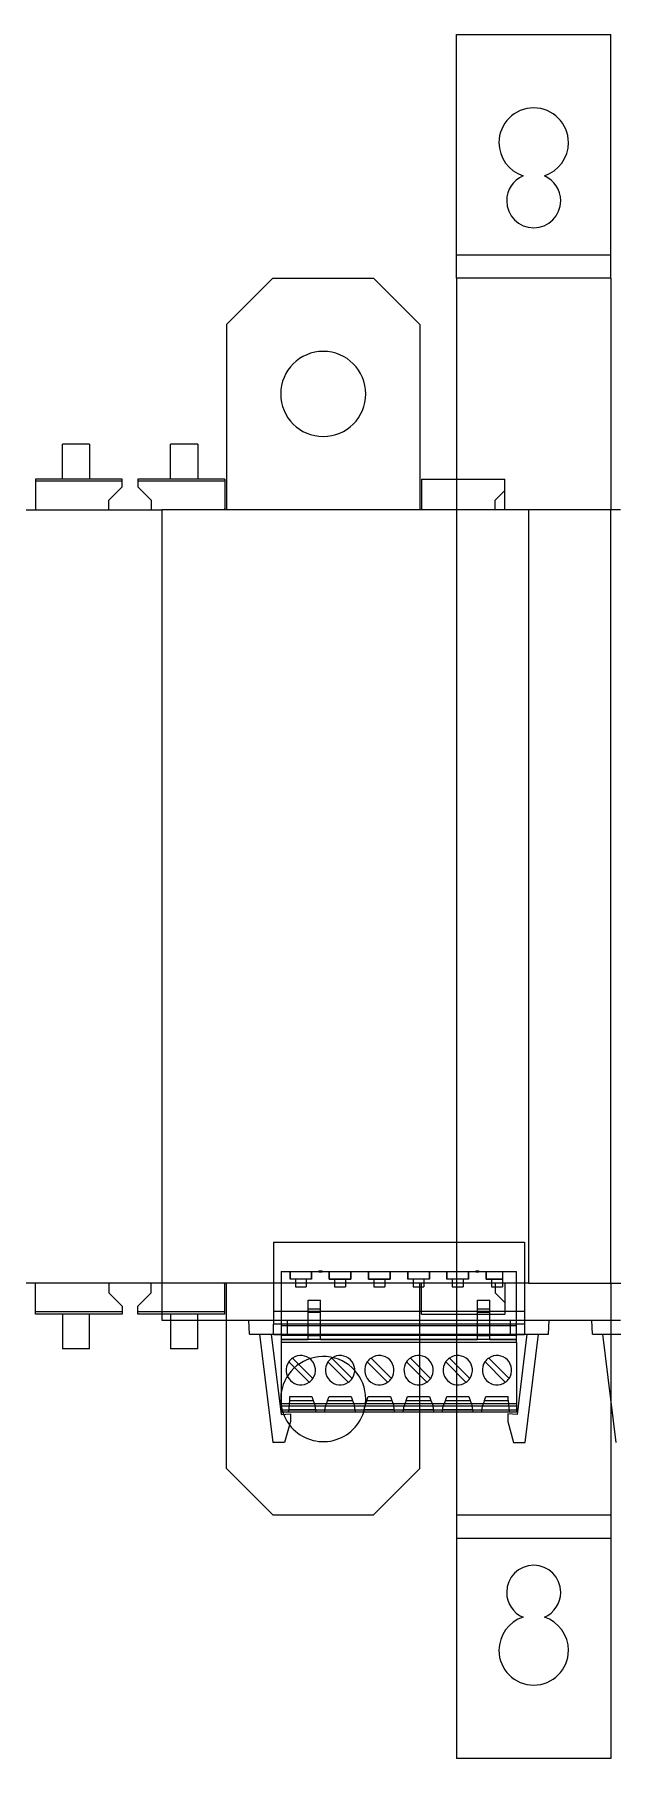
# Model space of a CAD drawing. Header units: millimetres. Extents: x 0 to 4227, y 0 to 2989.
# Drawn here: x 3334.4 to 3382.1, y 1534.5 to 1676.6 of the extents above; entities that cross this region are included whole.
import ezdxf

# ---------------------------------------------------------------- set-up
doc = ezdxf.new("R2010")
doc.units = ezdxf.units.MM
doc.layers.add('MAIN-1', color=7, linetype='Continuous')
doc.layers.add('MAIN-2', color=7, linetype='Continuous')

msp = doc.modelspace()

# ---------------------------------------------------------------- linework, layer by layer
at = {"layer": 'MAIN-1'}
for p, q in [((3369.21, 1676.64), (3381.96, 1676.64)), ((3369.21, 1656.56), (3369.21, 1676.64)), ((3381.96, 1656.56), (3381.96, 1676.64)), ((3354.07, 1656.56), (3350.25, 1652.73)), ((3354.07, 1656.56), (3362.36, 1656.56)), ((3366.18, 1652.73), (3362.36, 1656.56)), ((3369.21, 1656.56), (3369.21, 1639.98)), ((3381.96, 1656.56), (3369.21, 1656.56)), ((3381.96, 1656.56), (3381.96, 1637.43)), ((3350.25, 1652.73), (3350.25, 1637.43)), ((3366.18, 1652.73), (3366.18, 1637.43)), ((3338.93, 1642.85), (3336.7, 1642.85)), ((3336.7, 1639.98), (3336.7, 1642.85)), ((3338.93, 1642.85), (3338.93, 1639.98)), ((3347.86, 1642.85), (3345.62, 1642.85)), ((3345.62, 1639.98), (3345.62, 1642.85)), ((3347.86, 1642.85), (3347.86, 1639.98)), ((3336.7, 1639.98), (3334.47, 1639.98)), ((3334.47, 1639.98), (3334.47, 1637.43)), ((3338.93, 1639.98), (3336.7, 1639.98)), ((3341.64, 1639.98), (3338.93, 1639.98)), ((3341.64, 1639.35), (3340.52, 1638.23)), ((3341.64, 1639.35), (3341.64, 1639.98)), ((3342.92, 1639.98), (3342.92, 1639.35)), ((3345.62, 1639.98), (3342.92, 1639.98)), ((3344.03, 1638.23), (3342.92, 1639.35)), ((3347.86, 1639.98), (3345.62, 1639.98)), ((3350.09, 1639.98), (3347.86, 1639.98)), ((3350.09, 1639.98), (3350.09, 1637.55)), ((3366.34, 1639.98), (3373.2, 1639.98)), ((3366.34, 1639.98), (3366.34, 1637.43)), ((3373.2, 1639.03), (3373.2, 1639.98)), ((3340.52, 1637.43), (3340.52, 1638.23)), ((3344.03, 1638.23), (3344.03, 1637.43)), ((3373.2, 1639.03), (3372.4, 1638.23)), ((3372.4, 1637.43), (3372.4, 1638.23)), ((3373.2, 1637.43), (3373.2, 1639.03)), ((3235.34, 1637.43), (3344.89, 1637.43)), ((3344.89, 1637.43), (3344.89, 1570.62)), ((3382.74, 1637.43), (3344.89, 1637.43)), ((3350.09, 1637.55), (3350.09, 1637.43)), ((3344.89, 1573.68), (3235.34, 1573.68)), ((3334.47, 1571.13), (3334.47, 1573.68)), ((3340.52, 1573.68), (3340.52, 1572.89)), ((3341.64, 1571.77), (3340.52, 1572.89)), ((3344.03, 1572.89), (3342.92, 1571.77)), ((3344.03, 1572.89), (3344.03, 1573.68)), ((3336.7, 1571.13), (3334.47, 1571.13)), ((3336.7, 1571.13), (3336.7, 1568.27)), ((3338.93, 1571.13), (3336.7, 1571.13)), ((3338.93, 1568.27), (3338.93, 1571.13)), ((3341.64, 1571.13), (3338.93, 1571.13)), ((3341.64, 1571.77), (3341.64, 1571.13)), ((3342.92, 1571.13), (3342.92, 1571.77)), ((3344.89, 1571.13), (3342.92, 1571.13)), ((3344.89, 1570.62), (3382.74, 1570.62)), ((3345.62, 1570.62), (3345.62, 1568.27)), ((3347.86, 1568.27), (3347.86, 1570.62)), ((3350.25, 1558.38), (3350.25, 1570.62)), ((3352.13, 1569.48), (3352.07, 1570.62)), ((3352.13, 1569.48), (3355.26, 1569.48)), ((3352.96, 1569.48), (3354.05, 1560.55)), ((3353.92, 1569.48), (3354.74, 1562.85)), ((3354.11, 1569.48), (3354.11, 1569.41)), ((3355.26, 1569.48), (3355.26, 1570.62)), ((3355.26, 1569.48), (3373.68, 1569.48)), ((3373.68, 1569.48), (3373.68, 1570.62)), ((3373.68, 1569.48), (3376.81, 1569.48)), ((3375.02, 1569.48), (3374.21, 1562.85)), ((3374.82, 1569.48), (3374.82, 1569.41)), ((3374.89, 1560.55), (3375.99, 1569.48)), ((3376.81, 1569.48), (3376.87, 1570.62)), ((3380.44, 1569.48), (3380.38, 1570.62)), ((3380.44, 1569.48), (3383.57, 1569.48)), ((3381.26, 1569.48), (3382.36, 1560.55)), ((3338.93, 1568.27), (3336.7, 1568.27)), ((3347.86, 1568.27), (3345.62, 1568.27)), ((3374.82, 1569.41), (3354.11, 1569.41)), ((3354.75, 1569.41), (3354.75, 1568.79)), ((3374.18, 1568.79), (3354.75, 1568.79)), ((3354.75, 1568.79), (3354.75, 1563.04)), ((3374.18, 1568.79), (3374.18, 1569.41)), ((3374.18, 1568.79), (3374.18, 1563.04)), ((3381.96, 1563.79), (3381.96, 1554.56)), ((3354.74, 1562.85), (3355.51, 1562.91)), ((3374.18, 1563.04), (3354.75, 1563.04)), ((3355.51, 1562.91), (3355.51, 1562.28)), ((3366.18, 1558.38), (3366.18, 1563.04)), ((3369.21, 1563.04), (3369.21, 1554.56)), ((3373.44, 1562.91), (3373.44, 1562.28)), ((3374.21, 1562.85), (3373.44, 1562.91)), ((3355.51, 1562.28), (3355.01, 1560.55)), ((3373.44, 1562.28), (3373.93, 1560.55)), ((3355.01, 1560.55), (3354.05, 1560.55)), ((3373.93, 1560.55), (3374.89, 1560.55)), ((3350.25, 1558.38), (3354.07, 1554.56)), ((3362.36, 1554.56), (3366.18, 1558.38)), ((3354.07, 1554.56), (3362.36, 1554.56)), ((3369.21, 1554.56), (3369.21, 1534.48)), ((3369.21, 1554.56), (3381.96, 1554.56)), ((3381.96, 1554.56), (3381.96, 1534.48)), ((3381.96, 1534.48), (3369.21, 1534.48))]:
    msp.add_line(p, q, dxfattribs=at)
for centre, radius, start, end in [((3375.59, 1667.72), 2.87, 0, 180), ((3375.59, 1667.72), 2.87, 180, 252.148), ((3375.59, 1667.72), 2.87, 287.852, 0), ((3375.59, 1662.93), 2.23, 113.2127, 180), ((3375.59, 1662.93), 2.23, 0, 66.7872), ((3375.59, 1662.93), 2.23, 180, 0), ((3358.22, 1647), 3.51, 0, 180), ((3358.22, 1647), 3.51, 180, 0), ((3349.77, 1637.55), 0.319, 338.5119, 0), ((3358.22, 1564.12), 3.51, 171.113, 180), ((3358.22, 1564.12), 3.51, 180, 188.887), ((3358.22, 1564.12), 3.51, 198.0043, 201.0083), ((3358.22, 1564.12), 3.51, 217.3395, 341.9957), ((3375.59, 1548.18), 2.23, 0, 180), ((3375.59, 1548.18), 2.23, 180, 246.7873), ((3375.59, 1548.18), 2.23, 293.2128, 0), ((3375.59, 1543.4), 2.87, 107.852, 180), ((3375.59, 1543.4), 2.87, 0, 72.148), ((3375.59, 1543.4), 2.87, 180, 0)]:
    msp.add_arc(centre, radius, start, end, dxfattribs=at)
at = {"layer": 'MAIN-2'}
for p, q in [((3369.21, 1676.64), (3369.21, 1676.64)), ((3381.96, 1676.64), (3381.96, 1676.64)), ((3374.71, 1664.98), (3374.71, 1664.98)), ((3376.47, 1664.98), (3376.47, 1664.98)), ((3369.21, 1658.47), (3381.96, 1658.47)), ((3369.21, 1658.47), (3369.21, 1658.47)), ((3381.96, 1658.47), (3381.96, 1658.47)), ((3354.07, 1656.56), (3354.07, 1656.56)), ((3354.07, 1656.56), (3354.07, 1656.56)), ((3362.36, 1656.56), (3362.36, 1656.56)), ((3362.36, 1656.56), (3362.36, 1656.56)), ((3369.21, 1656.56), (3369.21, 1656.56)), ((3381.96, 1656.56), (3381.96, 1656.56)), ((3350.25, 1652.73), (3350.25, 1652.73)), ((3350.25, 1652.73), (3350.25, 1652.73)), ((3366.18, 1652.73), (3366.18, 1652.73)), ((3366.18, 1652.73), (3366.18, 1652.73)), ((3336.7, 1642.85), (3336.7, 1642.85)), ((3336.7, 1642.85), (3336.7, 1642.85)), ((3338.93, 1642.85), (3338.93, 1642.85)), ((3338.93, 1642.85), (3338.93, 1642.85)), ((3345.62, 1642.85), (3345.62, 1642.85)), ((3345.62, 1642.85), (3345.62, 1642.85)), ((3347.86, 1642.85), (3347.86, 1642.85)), ((3347.86, 1642.85), (3347.86, 1642.85)), ((3334.47, 1639.98), (3334.47, 1639.98)), ((3334.47, 1639.98), (3334.47, 1639.98)), ((3341.64, 1639.8), (3334.47, 1639.8)), ((3341.64, 1639.8), (3334.47, 1639.8)), ((3336.7, 1639.98), (3336.7, 1639.98)), ((3336.7, 1639.98), (3336.7, 1639.98)), ((3338.93, 1639.98), (3336.7, 1639.98)), ((3338.93, 1639.98), (3338.93, 1639.98)), ((3338.93, 1639.98), (3338.93, 1639.98)), ((3341.64, 1639.98), (3341.64, 1639.98)), ((3341.64, 1639.98), (3341.64, 1639.98)), ((3341.64, 1639.35), (3341.64, 1639.35)), ((3341.64, 1639.35), (3341.64, 1639.35)), ((3342.92, 1639.98), (3342.92, 1639.98)), ((3342.92, 1639.98), (3342.92, 1639.98)), ((3350.09, 1639.8), (3342.92, 1639.8)), ((3350.09, 1639.8), (3342.92, 1639.8)), ((3342.92, 1639.35), (3342.92, 1639.35)), ((3342.92, 1639.35), (3342.92, 1639.35)), ((3345.62, 1639.98), (3345.62, 1639.98)), ((3345.62, 1639.98), (3345.62, 1639.98)), ((3347.86, 1639.98), (3345.62, 1639.98)), ((3347.86, 1639.98), (3347.86, 1639.98)), ((3347.86, 1639.98), (3347.86, 1639.98)), ((3350.09, 1639.98), (3350.09, 1639.98)), ((3350.09, 1639.98), (3350.09, 1639.98)), ((3366.34, 1639.98), (3366.34, 1639.98)), ((3366.34, 1639.98), (3366.34, 1639.98)), ((3369.21, 1639.98), (3369.21, 1637.43)), ((3373.2, 1639.98), (3373.2, 1639.98)), ((3373.2, 1639.98), (3373.2, 1639.98)), ((3340.52, 1638.23), (3340.52, 1638.23)), ((3340.52, 1638.23), (3340.52, 1638.23)), ((3344.03, 1638.23), (3344.03, 1638.23)), ((3344.03, 1638.23), (3344.03, 1638.23)), ((3372.4, 1638.23), (3372.4, 1638.23)), ((3372.4, 1638.23), (3372.4, 1638.23)), ((3372.4, 1638.23), (3372.4, 1638.23)), ((3372.4, 1638.23), (3372.4, 1638.23)), ((3373.2, 1639.03), (3373.2, 1639.03)), ((3373.2, 1639.03), (3373.2, 1639.03)), ((3373.2, 1639.03), (3373.2, 1639.03)), ((3373.2, 1639.03), (3373.2, 1639.03)), ((3334.47, 1637.43), (3334.47, 1637.43)), ((3334.47, 1637.43), (3334.47, 1637.43)), ((3340.52, 1637.43), (3340.52, 1637.43)), ((3340.52, 1637.43), (3340.52, 1637.43)), ((3344.03, 1637.43), (3344.03, 1637.43)), ((3344.03, 1637.43), (3344.03, 1637.43)), ((3344.89, 1637.43), (3344.89, 1637.43)), ((3350.06, 1637.43), (3350.06, 1637.43)), ((3350.06, 1637.43), (3350.06, 1637.43)), ((3350.09, 1637.55), (3350.09, 1637.55)), ((3350.09, 1637.55), (3350.09, 1637.55)), ((3350.09, 1637.43), (3350.09, 1637.43)), ((3350.09, 1637.43), (3350.09, 1637.43)), ((3350.25, 1637.43), (3350.25, 1637.43)), ((3350.25, 1637.43), (3350.25, 1637.43)), ((3366.18, 1637.43), (3366.18, 1637.43)), ((3366.18, 1637.43), (3366.18, 1637.43)), ((3366.34, 1637.43), (3366.34, 1637.43)), ((3366.34, 1637.43), (3366.34, 1637.43)), ((3369.21, 1637.43), (3369.21, 1573.68)), ((3372.4, 1637.43), (3372.4, 1637.43)), ((3372.4, 1637.43), (3372.4, 1637.43)), ((3372.4, 1637.43), (3372.4, 1637.43)), ((3372.4, 1637.43), (3372.4, 1637.43)), ((3373.2, 1637.43), (3373.2, 1637.43)), ((3373.2, 1637.43), (3373.2, 1637.43)), ((3375.17, 1637.43), (3375.17, 1637.43)), ((3375.17, 1637.43), (3375.17, 1573.68)), ((3381.96, 1637.43), (3381.96, 1637.43)), ((3381.96, 1573.68), (3381.96, 1637.43)), ((3354.11, 1577.06), (3374.82, 1577.06)), ((3354.11, 1577.06), (3354.11, 1577.06)), ((3354.11, 1577.06), (3354.11, 1571.33)), ((3374.82, 1577.06), (3374.82, 1577.06)), ((3374.82, 1577.06), (3374.82, 1571.33)), ((3354.75, 1574.64), (3374.18, 1574.64)), ((3354.75, 1574.64), (3354.75, 1569.41)), ((3354.75, 1574.64), (3354.75, 1574.64)), ((3354.75, 1574.64), (3374.18, 1574.64)), ((3354.75, 1574.64), (3354.75, 1574.64)), ((3354.75, 1574.64), (3354.75, 1569.41)), ((3355.48, 1574.64), (3355.48, 1574)), ((3355.48, 1574), (3355.48, 1574.64)), ((3356.37, 1574), (3355.48, 1574)), ((3356.37, 1574), (3355.48, 1574)), ((3355.92, 1574), (3355.92, 1573.37)), ((3357.26, 1574), (3356.37, 1574)), ((3357.26, 1574), (3356.37, 1574)), ((3356.82, 1574), (3356.82, 1573.37)), ((3357.26, 1574.64), (3357.26, 1574)), ((3357.26, 1574), (3357.26, 1574.64)), ((3357.86, 1574.7), (3358.12, 1574.7)), ((3357.86, 1574.7), (3357.86, 1574.64)), ((3357.86, 1574.64), (3357.86, 1574.58)), ((3357.99, 1574.58), (3357.86, 1574.58)), ((3357.99, 1574.64), (3357.99, 1574.7)), ((3357.99, 1574.64), (3357.99, 1574.58)), ((3358.12, 1574.58), (3357.99, 1574.58)), ((3358.12, 1574.64), (3358.12, 1574.7)), ((3358.12, 1574.64), (3358.12, 1574.58)), ((3358.72, 1574.64), (3358.72, 1574)), ((3358.72, 1574), (3358.72, 1574.64)), ((3358.72, 1574), (3359.61, 1574)), ((3359.61, 1574), (3358.72, 1574)), ((3359.16, 1574), (3359.16, 1573.37)), ((3359.61, 1574), (3360.5, 1574)), ((3360.5, 1574), (3359.61, 1574)), ((3360.05, 1574), (3360.05, 1573.37)), ((3360.5, 1574.64), (3360.5, 1574)), ((3360.5, 1574), (3360.5, 1574.64)), ((3361.95, 1574.64), (3361.95, 1574)), ((3361.95, 1574), (3361.95, 1574.64)), ((3361.95, 1574), (3362.85, 1574)), ((3362.85, 1574), (3361.95, 1574)), ((3362.39, 1574), (3362.39, 1573.37)), ((3362.85, 1574), (3363.74, 1574)), ((3363.74, 1574), (3362.85, 1574)), ((3363.29, 1574), (3363.29, 1573.37)), ((3363.74, 1574.64), (3363.74, 1574)), ((3363.74, 1574), (3363.74, 1574.64)), ((3365.19, 1574.64), (3365.19, 1574)), ((3365.19, 1574), (3365.19, 1574.64)), ((3366.09, 1574), (3365.19, 1574)), ((3366.09, 1574), (3365.19, 1574)), ((3365.63, 1574), (3365.63, 1573.37)), ((3366.98, 1574), (3366.09, 1574)), ((3366.98, 1574), (3366.09, 1574)), ((3366.53, 1574), (3366.53, 1573.37)), ((3366.98, 1574.64), (3366.98, 1574)), ((3366.98, 1574), (3366.98, 1574.64)), ((3368.43, 1574.64), (3368.43, 1574)), ((3368.43, 1574), (3368.43, 1574.64)), ((3369.32, 1574), (3368.43, 1574)), ((3369.32, 1574), (3368.43, 1574)), ((3368.87, 1574), (3368.87, 1573.37)), ((3370.22, 1574), (3369.32, 1574)), ((3370.22, 1574), (3369.32, 1574)), ((3369.76, 1574), (3369.76, 1573.37)), ((3370.22, 1574.64), (3370.22, 1574)), ((3370.22, 1574), (3370.22, 1574.64)), ((3370.82, 1574.7), (3371.07, 1574.7)), ((3370.82, 1574.7), (3370.82, 1574.64)), ((3370.82, 1574.64), (3370.82, 1574.58)), ((3370.94, 1574.58), (3370.82, 1574.58)), ((3370.94, 1574.64), (3370.94, 1574.7)), ((3370.94, 1574.64), (3370.94, 1574.58)), ((3371.07, 1574.58), (3370.94, 1574.58)), ((3371.07, 1574.64), (3371.07, 1574.7)), ((3371.07, 1574.64), (3371.07, 1574.58)), ((3371.67, 1574.64), (3371.67, 1574)), ((3371.67, 1574), (3371.67, 1574.64)), ((3371.67, 1574), (3372.56, 1574)), ((3372.56, 1574), (3371.67, 1574)), ((3372.11, 1574), (3372.11, 1573.37)), ((3372.56, 1574), (3373.01, 1574)), ((3373.01, 1574), (3372.56, 1574)), ((3373, 1574), (3373, 1573.37)), ((3373.01, 1574.64), (3373.01, 1574)), ((3373.01, 1574.64), (3373.01, 1574.64)), ((3373.01, 1574.64), (3373.01, 1574)), ((3373.01, 1574.64), (3373.01, 1574.64)), ((3373.01, 1574), (3373.01, 1574)), ((3373.01, 1574), (3373.01, 1574)), ((3374.18, 1569.41), (3374.18, 1574.64)), ((3374.18, 1574.64), (3374.18, 1574.64)), ((3374.18, 1574.64), (3374.18, 1574.64)), ((3374.18, 1569.41), (3374.18, 1574.64)), ((3334.47, 1573.68), (3334.47, 1573.68)), ((3334.47, 1573.68), (3334.47, 1573.68)), ((3340.52, 1573.68), (3340.52, 1573.68)), ((3340.52, 1573.68), (3340.52, 1573.68)), ((3340.52, 1572.89), (3340.52, 1572.89)), ((3340.52, 1572.89), (3340.52, 1572.89)), ((3344.03, 1573.68), (3344.03, 1573.68)), ((3344.03, 1573.68), (3344.03, 1573.68)), ((3344.03, 1572.89), (3344.03, 1572.89)), ((3344.03, 1572.89), (3344.03, 1572.89)), ((3375.17, 1573.68), (3344.89, 1573.68)), ((3350.06, 1573.68), (3350.06, 1573.68)), ((3350.06, 1573.68), (3350.06, 1573.68)), ((3350.09, 1573.68), (3350.09, 1573.68)), ((3350.09, 1573.68), (3350.09, 1573.68)), ((3350.09, 1573.57), (3350.09, 1573.68)), ((3350.09, 1573.57), (3350.09, 1573.57)), ((3350.09, 1573.57), (3350.09, 1573.57)), ((3350.09, 1571.13), (3350.09, 1573.57)), ((3350.25, 1573.68), (3350.25, 1573.68)), ((3350.25, 1573.68), (3350.25, 1573.68)), ((3350.25, 1570.62), (3350.25, 1573.68)), ((3355.92, 1573.37), (3356.37, 1573.37)), ((3356.37, 1573.37), (3356.82, 1573.37)), ((3359.16, 1573.37), (3359.6, 1573.37)), ((3359.6, 1573.37), (3360.05, 1573.37)), ((3362.39, 1573.37), (3362.84, 1573.37)), ((3362.84, 1573.37), (3363.29, 1573.37)), ((3365.63, 1573.37), (3366.08, 1573.37)), ((3366.08, 1573.37), (3366.53, 1573.37)), ((3366.18, 1573.68), (3366.18, 1573.68)), ((3366.18, 1573.68), (3366.18, 1573.68)), ((3366.18, 1563.04), (3366.18, 1573.68)), ((3366.34, 1573.68), (3366.34, 1573.68)), ((3366.34, 1573.68), (3366.34, 1573.68)), ((3366.34, 1571.13), (3366.34, 1573.68)), ((3368.87, 1573.37), (3369.32, 1573.37)), ((3369.21, 1573.68), (3369.21, 1563.04)), ((3369.32, 1573.37), (3369.76, 1573.37)), ((3372.11, 1573.37), (3372.56, 1573.37)), ((3372.4, 1573.68), (3372.4, 1573.68)), ((3372.4, 1573.68), (3372.4, 1573.68)), ((3372.4, 1573.68), (3372.4, 1573.68)), ((3372.4, 1573.68), (3372.4, 1573.68)), ((3372.4, 1573.68), (3372.4, 1572.89)), ((3372.4, 1572.89), (3372.4, 1572.89)), ((3372.4, 1572.89), (3372.4, 1572.89)), ((3372.4, 1572.89), (3372.4, 1572.89)), ((3373.2, 1572.09), (3372.4, 1572.89)), ((3372.4, 1572.89), (3372.4, 1572.89)), ((3372.56, 1573.37), (3373, 1573.37)), ((3373.2, 1573.68), (3373.2, 1573.68)), ((3373.2, 1573.68), (3373.2, 1573.68)), ((3373.2, 1573.68), (3373.2, 1572.09)), ((3375.17, 1573.68), (3475.58, 1573.68)), ((3375.17, 1573.68), (3375.17, 1573.68)), ((3381.96, 1573.68), (3381.96, 1573.68)), ((3381.96, 1573.68), (3381.96, 1563.79)), ((3341.64, 1571.32), (3334.47, 1571.32)), ((3341.64, 1571.32), (3334.47, 1571.32)), ((3334.47, 1571.13), (3334.47, 1571.13)), ((3334.47, 1571.13), (3334.47, 1571.13)), ((3336.7, 1571.13), (3336.7, 1571.13)), ((3338.93, 1571.13), (3336.7, 1571.13)), ((3336.7, 1571.13), (3336.7, 1571.13)), ((3338.93, 1571.13), (3338.93, 1571.13)), ((3338.93, 1571.13), (3338.93, 1571.13)), ((3341.64, 1571.77), (3341.64, 1571.77)), ((3341.64, 1571.77), (3341.64, 1571.77)), ((3341.64, 1571.13), (3341.64, 1571.13)), ((3341.64, 1571.13), (3341.64, 1571.13)), ((3342.92, 1571.77), (3342.92, 1571.77)), ((3342.92, 1571.77), (3342.92, 1571.77)), ((3350.09, 1571.32), (3342.92, 1571.32)), ((3350.09, 1571.32), (3342.92, 1571.32)), ((3342.92, 1571.13), (3342.92, 1571.13)), ((3342.92, 1571.13), (3342.92, 1571.13)), ((3345.62, 1571.13), (3344.89, 1571.13)), ((3345.62, 1571.13), (3345.62, 1571.13)), ((3347.86, 1571.13), (3345.62, 1571.13)), ((3345.62, 1571.13), (3345.62, 1571.13)), ((3345.62, 1571.13), (3345.62, 1570.62)), ((3347.86, 1571.13), (3345.62, 1571.13)), ((3347.86, 1571.13), (3347.86, 1571.13)), ((3347.86, 1570.62), (3347.86, 1571.13)), ((3347.86, 1571.13), (3347.86, 1571.13)), ((3350.09, 1571.13), (3347.86, 1571.13)), ((3350.09, 1571.13), (3350.09, 1571.13)), ((3350.09, 1571.13), (3350.09, 1571.13)), ((3374.82, 1571.33), (3354.11, 1571.33)), ((3354.11, 1571.33), (3354.11, 1571.33)), ((3354.11, 1571.33), (3354.11, 1570.29)), ((3356.97, 1571.56), (3356.97, 1572.26)), ((3356.97, 1572.26), (3357.99, 1572.26)), ((3356.97, 1571.28), (3356.97, 1571.56)), ((3356.97, 1571.56), (3357.99, 1571.56)), ((3357.99, 1571.52), (3356.97, 1571.52)), ((3356.97, 1569.35), (3356.97, 1571.28)), ((3356.97, 1571.28), (3357.99, 1571.28)), ((3357.99, 1571.56), (3357.99, 1572.26)), ((3357.99, 1571.28), (3357.99, 1571.56)), ((3357.99, 1569.35), (3357.99, 1571.28)), ((3366.34, 1571.13), (3366.34, 1571.13)), ((3366.34, 1571.13), (3373.2, 1571.13)), ((3366.34, 1571.13), (3366.34, 1571.13)), ((3370.94, 1571.56), (3370.94, 1572.26)), ((3370.94, 1572.26), (3371.96, 1572.26)), ((3370.94, 1571.28), (3370.94, 1571.56)), ((3370.94, 1571.56), (3371.96, 1571.56)), ((3371.96, 1571.52), (3370.94, 1571.52)), ((3370.94, 1569.35), (3370.94, 1571.28)), ((3370.94, 1571.28), (3371.96, 1571.28)), ((3371.96, 1571.56), (3371.96, 1572.26)), ((3371.96, 1571.28), (3371.96, 1571.56)), ((3371.96, 1569.35), (3371.96, 1571.28)), ((3373.2, 1572.09), (3373.2, 1572.09)), ((3373.2, 1572.09), (3373.2, 1572.09)), ((3373.2, 1572.09), (3373.2, 1572.09)), ((3373.2, 1572.09), (3373.2, 1572.09)), ((3373.2, 1572.09), (3373.2, 1571.13)), ((3373.2, 1571.13), (3373.2, 1571.13)), ((3373.2, 1571.13), (3373.2, 1571.13)), ((3374.82, 1571.33), (3374.82, 1571.33)), ((3374.82, 1571.33), (3374.82, 1570.29)), ((3344.89, 1570.62), (3344.89, 1570.62)), ((3352.07, 1570.62), (3352.07, 1570.62)), ((3352.13, 1569.48), (3352.13, 1569.48)), ((3352.96, 1569.48), (3352.96, 1569.48)), ((3353.92, 1569.48), (3353.92, 1569.48)), ((3374.82, 1570.29), (3354.11, 1570.29)), ((3354.11, 1569.48), (3354.11, 1570.29)), ((3354.11, 1569.48), (3354.11, 1569.48)), ((3354.11, 1569.48), (3354.11, 1569.48)), ((3374.18, 1570.15), (3354.75, 1570.15)), ((3374.82, 1570.29), (3374.82, 1569.48)), ((3374.82, 1569.48), (3374.82, 1569.48)), ((3374.82, 1569.48), (3374.82, 1569.48)), ((3375.02, 1569.48), (3375.02, 1569.48)), ((3375.99, 1569.48), (3375.99, 1569.48)), ((3376.81, 1569.48), (3376.81, 1569.48)), ((3376.87, 1570.62), (3376.87, 1570.62)), ((3380.38, 1570.62), (3380.38, 1570.62)), ((3380.44, 1569.48), (3380.44, 1569.48)), ((3381.26, 1569.48), (3381.26, 1569.48)), ((3336.7, 1568.27), (3336.7, 1568.27)), ((3336.7, 1568.27), (3336.7, 1568.27)), ((3338.93, 1568.27), (3338.93, 1568.27)), ((3338.93, 1568.27), (3338.93, 1568.27)), ((3345.62, 1568.27), (3345.62, 1568.27)), ((3345.62, 1568.27), (3345.62, 1568.27)), ((3347.86, 1568.27), (3347.86, 1568.27)), ((3347.86, 1568.27), (3347.86, 1568.27)), ((3354.11, 1569.41), (3354.11, 1569.41)), ((3354.75, 1569.41), (3354.75, 1569.41)), ((3356.97, 1569.35), (3354.75, 1569.35)), ((3354.75, 1569.03), (3354.75, 1569.03)), ((3354.75, 1569.03), (3356.97, 1569.03)), ((3374.18, 1569.03), (3354.75, 1569.03)), ((3354.75, 1568.79), (3354.75, 1568.79)), ((3354.75, 1568.79), (3354.75, 1568.79)), ((3356.97, 1569.35), (3356.97, 1569.35)), ((3356.97, 1569.35), (3357.99, 1569.35)), ((3356.97, 1569.03), (3356.97, 1569.35)), ((3356.97, 1569.35), (3356.97, 1569.35)), ((3356.97, 1569.03), (3356.97, 1569.03)), ((3357.99, 1569.03), (3356.97, 1569.03)), ((3357.99, 1569.35), (3357.99, 1569.35)), ((3370.94, 1569.35), (3357.99, 1569.35)), ((3357.99, 1569.03), (3357.99, 1569.35)), ((3357.99, 1569.35), (3357.99, 1569.35)), ((3357.99, 1569.03), (3357.99, 1569.03)), ((3357.99, 1569.03), (3370.94, 1569.03)), ((3370.94, 1569.35), (3370.94, 1569.35)), ((3370.94, 1569.35), (3371.96, 1569.35)), ((3370.94, 1569.03), (3370.94, 1569.35)), ((3370.94, 1569.03), (3370.94, 1569.03)), ((3371.96, 1569.03), (3370.94, 1569.03)), ((3371.96, 1569.35), (3371.96, 1569.35)), ((3374.18, 1569.35), (3371.96, 1569.35)), ((3371.96, 1569.03), (3371.96, 1569.35)), ((3371.96, 1569.03), (3371.96, 1569.03)), ((3371.96, 1569.03), (3374.18, 1569.03)), ((3374.18, 1569.41), (3374.18, 1569.41)), ((3374.18, 1569.03), (3374.18, 1569.03)), ((3374.18, 1568.79), (3374.18, 1568.79)), ((3374.18, 1568.79), (3374.18, 1568.79)), ((3374.82, 1569.41), (3374.82, 1569.41)), ((3355.37, 1567.18), (3355.37, 1567.18)), ((3357.05, 1565.5), (3355.37, 1567.18)), ((3355.69, 1567.5), (3355.69, 1567.5)), ((3357.37, 1565.82), (3355.69, 1567.5)), ((3358.61, 1567.18), (3358.61, 1567.18)), ((3360.29, 1565.5), (3358.61, 1567.18)), ((3358.93, 1567.5), (3358.93, 1567.5)), ((3360.6, 1565.82), (3358.93, 1567.5)), ((3361.85, 1567.18), (3361.85, 1567.18)), ((3363.53, 1565.5), (3361.85, 1567.18)), ((3362.17, 1567.5), (3362.17, 1567.5)), ((3363.84, 1565.82), (3362.17, 1567.5)), ((3365.09, 1567.18), (3365.09, 1567.18)), ((3366.77, 1565.5), (3365.09, 1567.18)), ((3365.41, 1567.5), (3365.41, 1567.5)), ((3367.08, 1565.82), (3365.41, 1567.5)), ((3368.33, 1567.18), (3368.33, 1567.18)), ((3370, 1565.5), (3368.33, 1567.18)), ((3368.64, 1567.5), (3368.64, 1567.5)), ((3370.32, 1565.82), (3368.64, 1567.5)), ((3371.57, 1567.18), (3371.57, 1567.18)), ((3373.24, 1565.5), (3371.57, 1567.18)), ((3371.88, 1567.5), (3371.88, 1567.5)), ((3373.56, 1565.82), (3371.88, 1567.5)), ((3357.05, 1565.5), (3357.05, 1565.5)), ((3357.37, 1565.82), (3357.37, 1565.82)), ((3360.29, 1565.5), (3360.29, 1565.5)), ((3360.6, 1565.82), (3360.6, 1565.82)), ((3363.53, 1565.5), (3363.53, 1565.5)), ((3363.84, 1565.82), (3363.84, 1565.82)), ((3366.77, 1565.5), (3366.77, 1565.5)), ((3367.08, 1565.82), (3367.08, 1565.82)), ((3370, 1565.5), (3370, 1565.5)), ((3370.32, 1565.82), (3370.32, 1565.82)), ((3373.24, 1565.5), (3373.24, 1565.5)), ((3373.56, 1565.82), (3373.56, 1565.82)), ((3355.38, 1563.04), (3355.46, 1564.01)), ((3355.46, 1564.01), (3355.46, 1564.34)), ((3355.46, 1564.34), (3357.28, 1564.34)), ((3355.46, 1564.34), (3355.46, 1564.34)), ((3355.46, 1564.01), (3357.4, 1564.01)), ((3355.46, 1564.01), (3355.46, 1564.01)), ((3355.46, 1564.01), (3357.4, 1564.01)), ((3357.28, 1564.34), (3357.4, 1564.01)), ((3357.28, 1564.34), (3357.28, 1564.34)), ((3357.4, 1564.01), (3357.56, 1563.55)), ((3358.58, 1564.01), (3358.41, 1563.55)), ((3358.58, 1564.01), (3358.7, 1564.34)), ((3358.58, 1564.01), (3360.64, 1564.01)), ((3358.58, 1564.01), (3360.64, 1564.01)), ((3358.7, 1564.34), (3360.52, 1564.34)), ((3358.7, 1564.34), (3358.7, 1564.34)), ((3360.52, 1564.34), (3360.64, 1564.01)), ((3360.52, 1564.34), (3360.52, 1564.34)), ((3360.64, 1564.01), (3360.8, 1563.55)), ((3361.82, 1564.01), (3361.65, 1563.55)), ((3361.82, 1564.01), (3361.94, 1564.34)), ((3361.82, 1564.01), (3363.87, 1564.01)), ((3361.82, 1564.01), (3363.87, 1564.01)), ((3361.94, 1564.34), (3363.76, 1564.34)), ((3361.94, 1564.34), (3361.94, 1564.34)), ((3363.76, 1564.34), (3363.87, 1564.01)), ((3363.76, 1564.34), (3363.76, 1564.34)), ((3363.87, 1564.01), (3364.04, 1563.55)), ((3365.06, 1564.01), (3364.89, 1563.55)), ((3365.06, 1564.01), (3365.18, 1564.34)), ((3365.06, 1564.01), (3367.11, 1564.01)), ((3365.06, 1564.01), (3367.11, 1564.01)), ((3365.18, 1564.34), (3365.18, 1564.34)), ((3365.18, 1564.34), (3366.99, 1564.34)), ((3366.99, 1564.34), (3367.11, 1564.01)), ((3366.99, 1564.34), (3366.99, 1564.34)), ((3367.11, 1564.01), (3367.28, 1563.55)), ((3368.3, 1564.01), (3368.13, 1563.55)), ((3368.3, 1564.01), (3368.42, 1564.34)), ((3368.3, 1564.01), (3370.35, 1564.01)), ((3368.3, 1564.01), (3370.35, 1564.01)), ((3368.42, 1564.34), (3368.42, 1564.34)), ((3368.42, 1564.34), (3370.23, 1564.34)), ((3370.23, 1564.34), (3370.35, 1564.01)), ((3370.23, 1564.34), (3370.23, 1564.34)), ((3370.35, 1564.01), (3370.52, 1563.55)), ((3371.54, 1564.01), (3371.37, 1563.55)), ((3371.54, 1564.01), (3371.65, 1564.34)), ((3371.54, 1564.01), (3373.47, 1564.01)), ((3371.54, 1564.01), (3373.47, 1564.01)), ((3371.65, 1564.34), (3371.65, 1564.34)), ((3371.65, 1564.34), (3373.47, 1564.34)), ((3373.47, 1564.34), (3373.47, 1564.34)), ((3373.47, 1564.01), (3373.47, 1564.34)), ((3373.47, 1564.01), (3373.47, 1564.01)), ((3373.47, 1564.01), (3373.56, 1563.04)), ((3354.74, 1562.85), (3354.74, 1562.85)), ((3354.75, 1563.75), (3374.18, 1563.75)), ((3354.75, 1563.56), (3374.18, 1563.56)), ((3374.18, 1563.54), (3354.75, 1563.54)), ((3354.75, 1563.23), (3374.18, 1563.23)), ((3354.75, 1563.04), (3354.75, 1563.04)), ((3355.38, 1563.04), (3355.38, 1563.04)), ((3357.61, 1563.23), (3355.39, 1563.23)), ((3355.51, 1562.91), (3355.51, 1562.91)), ((3357.56, 1563.55), (3357.56, 1563.55)), ((3357.64, 1563.04), (3357.56, 1563.55)), ((3357.64, 1563.04), (3357.64, 1563.04)), ((3358.34, 1563.04), (3358.41, 1563.55)), ((3358.34, 1563.04), (3358.34, 1563.04)), ((3358.37, 1563.23), (3360.85, 1563.23)), ((3358.41, 1563.55), (3358.41, 1563.55)), ((3360.88, 1563.04), (3360.8, 1563.55)), ((3360.8, 1563.55), (3360.8, 1563.55)), ((3360.88, 1563.04), (3360.88, 1563.04)), ((3361.58, 1563.04), (3361.65, 1563.55)), ((3361.58, 1563.04), (3361.58, 1563.04)), ((3364.09, 1563.23), (3361.61, 1563.23)), ((3361.65, 1563.55), (3361.65, 1563.55)), ((3364.11, 1563.04), (3364.04, 1563.55)), ((3364.04, 1563.55), (3364.04, 1563.55)), ((3364.11, 1563.04), (3364.11, 1563.04)), ((3364.82, 1563.04), (3364.89, 1563.55)), ((3364.82, 1563.04), (3364.82, 1563.04)), ((3367.33, 1563.23), (3364.85, 1563.23)), ((3364.89, 1563.55), (3364.89, 1563.55)), ((3367.28, 1563.55), (3367.28, 1563.55)), ((3367.35, 1563.04), (3367.28, 1563.55)), ((3367.35, 1563.04), (3367.35, 1563.04)), ((3368.06, 1563.04), (3368.13, 1563.55)), ((3368.06, 1563.04), (3368.06, 1563.04)), ((3370.56, 1563.23), (3368.08, 1563.23)), ((3368.13, 1563.55), (3368.13, 1563.55)), ((3370.52, 1563.55), (3370.52, 1563.55)), ((3370.59, 1563.04), (3370.52, 1563.55)), ((3370.59, 1563.04), (3370.59, 1563.04)), ((3371.3, 1563.04), (3371.37, 1563.55)), ((3371.3, 1563.04), (3371.3, 1563.04)), ((3371.32, 1563.23), (3373.54, 1563.23)), ((3371.37, 1563.55), (3371.37, 1563.55)), ((3373.44, 1562.91), (3373.44, 1562.91)), ((3373.56, 1563.04), (3373.56, 1563.04)), ((3374.18, 1563.04), (3374.18, 1563.04)), ((3374.21, 1562.85), (3374.21, 1562.85)), ((3355.51, 1562.28), (3355.51, 1562.28)), ((3373.44, 1562.28), (3373.44, 1562.28)), ((3354.05, 1560.55), (3354.05, 1560.55)), ((3355.01, 1560.55), (3355.01, 1560.55)), ((3373.93, 1560.55), (3373.93, 1560.55)), ((3374.89, 1560.55), (3374.89, 1560.55)), ((3350.25, 1558.38), (3350.25, 1558.38)), ((3350.25, 1558.38), (3350.25, 1558.38)), ((3366.18, 1558.38), (3366.18, 1558.38)), ((3366.18, 1558.38), (3366.18, 1558.38)), ((3354.07, 1554.56), (3354.07, 1554.56)), ((3354.07, 1554.56), (3354.07, 1554.56)), ((3362.36, 1554.56), (3362.36, 1554.56)), ((3362.36, 1554.56), (3362.36, 1554.56)), ((3369.21, 1554.56), (3369.21, 1554.56)), ((3381.96, 1554.56), (3381.96, 1554.56)), ((3369.21, 1552.65), (3369.21, 1552.65)), ((3369.21, 1552.65), (3381.96, 1552.65)), ((3381.96, 1552.65), (3381.96, 1552.65)), ((3374.71, 1546.13), (3374.71, 1546.13)), ((3376.47, 1546.13), (3376.47, 1546.13)), ((3369.21, 1534.48), (3369.21, 1534.48)), ((3381.96, 1534.48), (3381.96, 1534.48))]:
    msp.add_line(p, q, dxfattribs=at)
for centre, radius, start, end in [((3349.77, 1573.57), 0.319, 0, 21.4881), ((3358.22, 1564.12), 3.51, 0, 171.113), ((3356.37, 1566.5), 1.21, 145.6635, 225), ((3356.37, 1566.5), 1.21, 124.3365, 145.6635), ((3356.37, 1566.5), 1.21, 45, 124.3365), ((3356.37, 1566.5), 1.21, 325.6634, 45), ((3359.61, 1566.5), 1.21, 145.6635, 225), ((3359.61, 1566.5), 1.21, 124.3365, 145.6635), ((3359.61, 1566.5), 1.21, 45, 124.3365), ((3359.61, 1566.5), 1.21, 325.6634, 45), ((3362.85, 1566.5), 1.21, 145.6635, 225), ((3362.85, 1566.5), 1.21, 124.3365, 145.6635), ((3362.85, 1566.5), 1.21, 45, 124.3365), ((3362.85, 1566.5), 1.21, 325.6634, 45), ((3366.09, 1566.5), 1.21, 145.6635, 225), ((3366.09, 1566.5), 1.21, 124.3365, 145.6635), ((3366.09, 1566.5), 1.21, 45, 124.3365), ((3366.09, 1566.5), 1.21, 325.6634, 45), ((3369.32, 1566.5), 1.21, 145.6635, 225), ((3369.32, 1566.5), 1.21, 124.3365, 145.6635), ((3369.32, 1566.5), 1.21, 45, 124.3365), ((3369.32, 1566.5), 1.21, 325.6634, 45), ((3372.56, 1566.5), 1.21, 145.6635, 225), ((3372.56, 1566.5), 1.21, 124.3365, 145.6635), ((3372.56, 1566.5), 1.21, 45, 124.3365), ((3372.56, 1566.5), 1.21, 325.6634, 45), ((3356.37, 1566.5), 1.21, 225, 304.3365), ((3356.37, 1566.5), 1.21, 304.3365, 325.6634), ((3359.61, 1566.5), 1.21, 225, 304.3365), ((3359.61, 1566.5), 1.21, 304.3365, 325.6634), ((3362.85, 1566.5), 1.21, 225, 304.3365), ((3362.85, 1566.5), 1.21, 304.3365, 325.6634), ((3366.09, 1566.5), 1.21, 225, 304.3365), ((3366.09, 1566.5), 1.21, 304.3365, 325.6634), ((3369.32, 1566.5), 1.21, 225, 304.3365), ((3369.32, 1566.5), 1.21, 304.3365, 325.6634), ((3372.56, 1566.5), 1.21, 225, 304.3365), ((3372.56, 1566.5), 1.21, 304.3365, 325.6634), ((3358.22, 1564.12), 3.51, 341.9957, 0), ((3358.22, 1564.12), 3.51, 188.887, 198.0043), ((3358.22, 1564.12), 3.51, 201.0083, 217.3395)]:
    msp.add_arc(centre, radius, start, end, dxfattribs=at)

doc.saveas('drawing.dxf')
